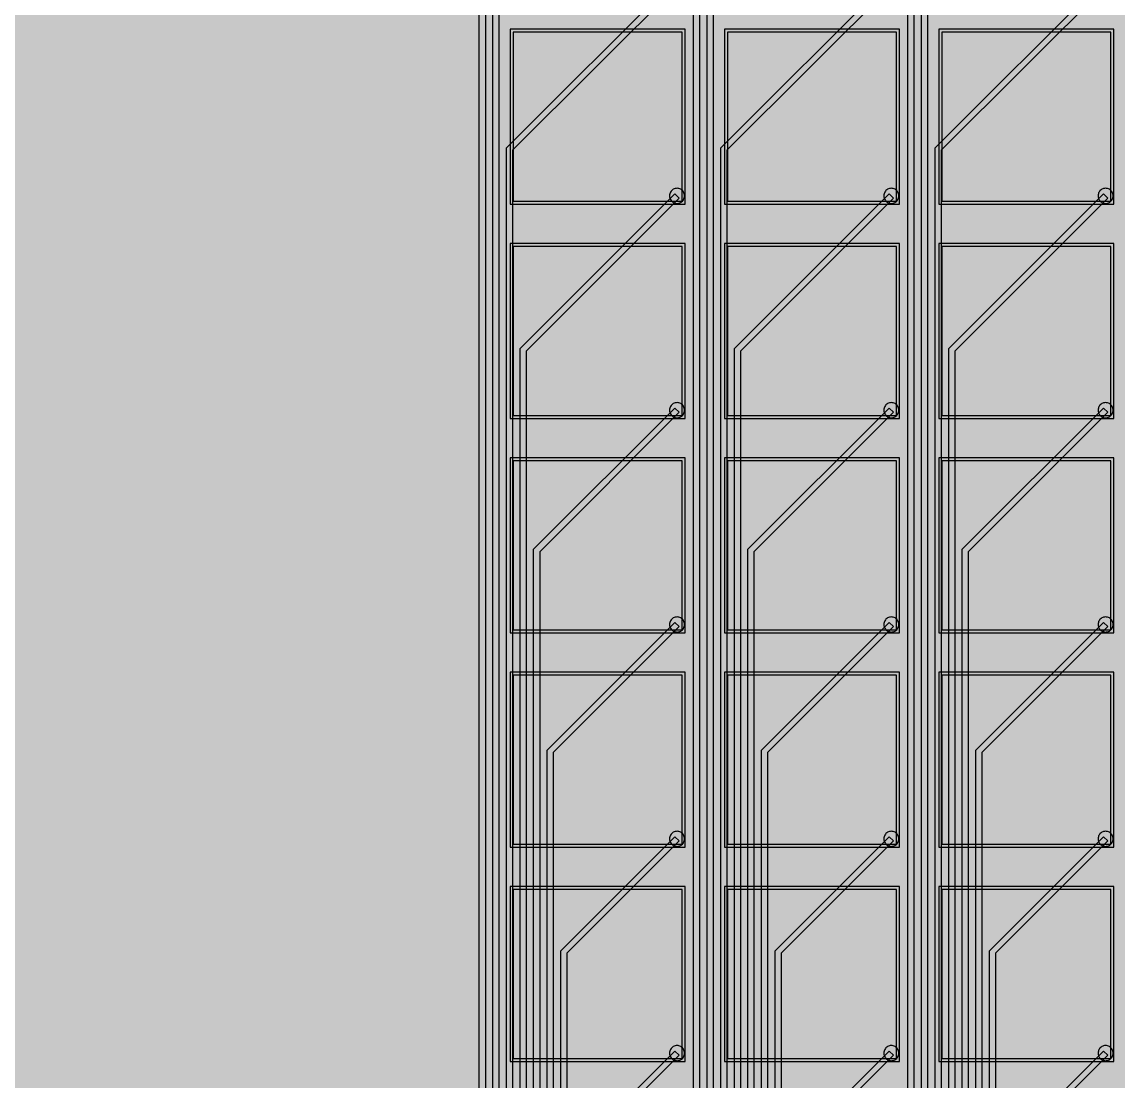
# Model space of a CAD drawing. Header units: metres. Extents: x -7231 to 10969, y -37556 to 1873.
# Drawn here: x -161.8 to 201.4, y 1062.5 to 1413.4 of the extents above; entities that cross this region are included whole.
import ezdxf

# ---------------------------------------------------------------- set-up
doc = ezdxf.new("R2010")
doc.units = ezdxf.units.M
for name, color, linetype in [('Etching', 1, 'CONTINUOUS'), ('EtchingPad', 2, 'CONTINUOUS'), ('Metal1', 4, 'CONTINUOUS'), ('Metal2', 3, 'CONTINUOUS'), ('Polyimide', 7, 'CONTINUOUS')]:
    doc.layers.add(name, color=color, linetype=linetype)

msp = doc.modelspace()

# ---------------------------------------------------------------- hatches: boundary and pattern name
at = {"layer": 'Polyimide'}
msp.add_hatch(color=7, dxfattribs=at).paths.add_polyline_path([(4065.69, -468), (4066.67, -501.99), (4068.51, -535.99), (4071.41, -569.99), (4075.54, -603.99), (4081.04, -637.99), (4088.01, -671.99), (4096.52, -705.98), (4106.62, -739.98), (4118.33, -773.98), (4131.63, -807.98), (4146.49, -841.98), (4162.87, -875.98), (4180.68, -909.97), (4199.83, -943.97), (4220.22, -977.97), (4241.73, -1011.97), (4264.21, -1045.97), (4287.52, -1079.96), (4311.51, -1113.96), (4336.01, -1147.96), (4360.86, -1181.96), (4385.88, -1215.96), (4410.89, -1249.96), (4435.74, -1283.95), (4460.24, -1317.95), (4484.23, -1351.95), (4507.54, -1385.95), (4530.02, -1419.95), (4551.53, -1453.94), (4571.92, -1487.94), (4591.07, -1521.94), (4608.88, -1555.94), (4625.26, -1589.94), (4640.12, -1623.94), (4653.42, -1657.93), (4665.13, -1691.93), (4675.23, -1725.93), (4683.74, -1759.93), (4690.71, -1793.93), (4696.21, -1827.93), (4700.34, -1861.92), (4703.24, -1895.92), (4705.08, -1929.92), (4706.06, -1963.92), (4706.44, -1997.92), (4706.5, -2031.91), (4706.5, -4793.02), (4709.95, -4838.39), (4720.22, -4882.71), (4737.08, -4924.98), (4760.13, -4964.2), (4788.85, -4999.49), (4822.58, -5030.03), (4860.53, -5055.12), (4901.85, -5074.18), (4901.85, -5074.18), (4970.68, -5105.23), (5034.7, -5145.26), (5092.76, -5193.54), (5143.8, -5249.19), (5186.89, -5311.2), (5221.24, -5378.44), (5246.23, -5449.69), (5261.41, -5523.66), (5266.5, -5599), (5261.41, -5674.34), (5246.23, -5748.31), (5221.24, -5819.56), (5186.89, -5886.8), (5143.8, -5948.81), (5092.76, -6004.46), (5034.7, -6052.74), (4970.68, -6092.77), (4901.85, -6123.82), (4860.53, -6142.88), (4822.58, -6167.97), (4788.85, -6198.51), (4760.13, -6233.8), (4737.08, -6273.02), (4720.22, -6315.29), (4709.95, -6359.61), (4706.5, -6404.98), (4706.5, -9221.52), (4709.95, -9266.88), (4720.22, -9311.21), (4737.08, -9353.47), (4760.13, -9392.7), (4788.85, -9427.98), (4822.58, -9458.52), (4860.53, -9483.61), (4901.85, -9502.67), (4970.68, -9533.72), (5034.7, -9573.75), (5092.76, -9622.03), (5143.8, -9677.68), (5186.89, -9739.69), (5221.24, -9806.94), (5246.23, -9878.19), (5261.41, -9952.16), (5266.5, -10027.49), (5261.41, -10102.83), (5246.23, -10176.8), (5221.24, -10248.05), (5186.89, -10315.3), (5143.8, -10377.31), (5092.76, -10432.96), (5034.7, -10481.24), (4970.68, -10521.27), (4901.85, -10552.32), (4860.53, -10571.38), (4822.58, -10596.46), (4788.85, -10627), (4760.13, -10662.29), (4737.08, -10701.52), (4720.22, -10743.78), (4709.95, -10788.1), (4706.5, -10833.47), (4706.5, -13650.01), (4709.95, -13695.38), (4720.22, -13739.7), (4737.08, -13781.96), (4760.13, -13821.19), (4788.85, -13856.48), (4822.58, -13887.02), (4860.53, -13912.11), (4901.85, -13931.17), (4970.68, -13962.22), (5034.7, -14002.25), (5092.76, -14050.53), (5143.8, -14106.18), (5186.89, -14168.19), (5221.24, -14235.43), (5246.23, -14306.68), (5261.41, -14380.65), (5266.5, -14455.99), (5261.41, -14531.33), (5246.23, -14605.29), (5221.24, -14676.55), (5186.89, -14743.79), (5143.8, -14805.8), (5092.76, -14861.45), (5034.7, -14909.73), (4970.68, -14949.76), (4901.85, -14980.81), (4860.53, -14999.87), (4822.58, -15024.96), (4788.85, -15055.5), (4760.13, -15090.79), (4737.08, -15130.01), (4720.22, -15172.27), (4709.95, -15216.6), (4706.5, -15261.97), (4706.5, -15455.99), (4720.95, -15750.04), (4764.14, -16041.26), (4835.68, -16326.84), (4934.86, -16604.04), (5060.74, -16870.18), (5212.09, -17122.7), (5387.47, -17359.17), (5585.18, -17577.31), (5803.32, -17775.02), (6039.79, -17950.4), (6292.31, -18101.75), (6558.45, -18227.63), (6835.65, -18326.81), (7121.23, -18398.34), (7412.45, -18441.54), (7706.5, -18455.99), (9969.01, -18455.99), (10047.42, -18459.84), (10125.08, -18471.36), (10201.23, -18490.44), (10275.15, -18516.89), (10346.12, -18550.45), (10413.46, -18590.81), (10476.52, -18637.58), (10534.69, -18690.3), (10587.41, -18748.47), (10634.18, -18811.53), (10674.54, -18878.87), (10708.11, -18949.84), (10734.56, -19023.76), (10753.63, -19099.92), (10765.15, -19177.58), (10769.01, -19255.99), (10769.01, -20895.8), (10730.24, -20951.41), (10694.6, -21009.08), (10662.21, -21068.63), (10633.17, -21129.89), (10607.55, -21192.66), (10585.45, -21256.74), (10566.93, -21321.96), (10552.05, -21388.09), (10540.84, -21454.95), (10533.35, -21522.33), (10529.6, -21590.02), (10529.6, -21657.81), (10533.35, -21725.5), (10540.84, -21792.87), (10552.05, -21859.73), (10566.93, -21925.87), (10585.45, -21991.08), (10607.55, -22055.17), (10633.17, -22117.94), (10662.21, -22179.19), (10694.6, -22238.74), (10730.24, -22296.41), (10769.01, -22352.03), (10769.01, -32454.24), (10728.74, -32510.49), (10691.72, -32568.92), (10658.05, -32629.35), (10627.85, -32691.58), (10601.2, -32755.42), (10578.21, -32820.67), (10558.93, -32887.1), (10543.44, -32954.52), (10531.77, -33022.71), (10523.97, -33091.44), (10520.07, -33160.51), (10520.07, -33229.69), (10523.97, -33298.75), (10531.77, -33367.49), (10543.44, -33435.67), (10558.93, -33503.09), (10578.21, -33569.53), (10601.2, -33634.77), (10627.85, -33698.61), (10658.05, -33760.85), (10691.72, -33821.28), (10728.74, -33879.71), (10769.01, -33935.96), (10769.01, -36556), (10765.15, -36634.41), (10753.63, -36712.07), (10734.56, -36788.23), (10708.11, -36862.15), (10674.54, -36933.12), (10634.18, -37000.46), (10587.41, -37063.51), (10534.69, -37121.69), (10476.52, -37174.41), (10413.46, -37221.18), (10346.12, -37261.54), (10275.15, -37295.1), (10201.23, -37321.55), (10125.08, -37340.63), (10047.42, -37352.15), (9969.01, -37356), (-6231.01, -37356), (-6309.42, -37352.15), (-6387.08, -37340.63), (-6463.23, -37321.55), (-6537.15, -37295.1), (-6608.12, -37261.54), (-6675.46, -37221.18), (-6738.52, -37174.41), (-6796.69, -37121.69), (-6849.41, -37063.51), (-6896.18, -37000.46), (-6936.54, -36933.12), (-6970.11, -36862.15), (-6996.56, -36788.23), (-7015.63, -36712.07), (-7027.15, -36634.41), (-7031.01, -36556), (-7031.01, -33936), (-6990.74, -33879.75), (-6953.7, -33821.31), (-6920.03, -33760.88), (-6889.82, -33698.64), (-6863.18, -33634.8), (-6840.18, -33569.55), (-6820.9, -33503.11), (-6805.4, -33435.69), (-6793.74, -33367.49), (-6785.94, -33298.75), (-6782.03, -33229.68), (-6782.03, -33160.5), (-6785.94, -33091.43), (-6793.74, -33022.69), (-6805.4, -32954.5), (-6820.9, -32887.07), (-6840.18, -32820.63), (-6863.18, -32755.39), (-6889.82, -32691.54), (-6920.03, -32629.3), (-6953.7, -32568.87), (-6990.74, -32510.43), (-7031.01, -32454.18), (-7031.01, -22364.83), (-6990.74, -22308.58), (-6953.7, -22250.14), (-6920.03, -22189.71), (-6889.82, -22127.47), (-6863.18, -22063.62), (-6840.18, -21998.38), (-6820.9, -21931.94), (-6805.4, -21864.51), (-6793.74, -21796.32), (-6785.94, -21727.58), (-6782.03, -21658.51), (-6782.03, -21589.33), (-6785.94, -21520.26), (-6793.74, -21451.52), (-6805.4, -21383.32), (-6820.9, -21315.9), (-6840.18, -21249.46), (-6863.18, -21184.21), (-6889.82, -21120.37), (-6920.03, -21058.13), (-6953.7, -20997.7), (-6990.74, -20939.26), (-7031.01, -20883.01), (-7031.01, -19255.99), (-7027.15, -19177.58), (-7015.63, -19099.92), (-6996.56, -19023.76), (-6970.11, -18949.84), (-6936.54, -18878.87), (-6896.18, -18811.53), (-6849.41, -18748.47), (-6796.69, -18690.3), (-6738.52, -18637.58), (-6675.46, -18590.81), (-6608.12, -18550.45), (-6537.15, -18516.89), (-6463.23, -18490.44), (-6387.08, -18471.36), (-6309.42, -18459.84), (-6231.01, -18455.99), (-3968.5, -18455.99), (-3674.45, -18441.54), (-3383.23, -18398.34), (-3097.65, -18326.81), (-2820.45, -18227.63), (-2554.31, -18101.75), (-2301.79, -17950.4), (-2065.32, -17775.02), (-1847.18, -17577.31), (-1649.47, -17359.17), (-1474.09, -17122.7), (-1322.74, -16870.18), (-1196.86, -16604.04), (-1097.68, -16326.84), (-1026.14, -16041.26), (-982.95, -15750.04), (-968.5, -15455.99), (-968.5, -15261.97), (-971.95, -15216.6), (-982.22, -15172.27), (-999.08, -15130.01), (-1022.13, -15090.79), (-1050.85, -15055.5), (-1084.58, -15024.96), (-1122.53, -14999.87), (-1163.85, -14980.81), (-1232.68, -14949.76), (-1296.7, -14909.73), (-1354.76, -14861.45), (-1405.8, -14805.8), (-1448.89, -14743.79), (-1483.24, -14676.55), (-1508.23, -14605.29), (-1523.41, -14531.33), (-1528.5, -14455.99), (-1523.41, -14380.65), (-1508.23, -14306.68), (-1483.24, -14235.43), (-1448.89, -14168.19), (-1405.8, -14106.18), (-1354.76, -14050.53), (-1296.7, -14002.25), (-1232.68, -13962.22), (-1163.85, -13931.17), (-1122.53, -13912.11), (-1084.58, -13887.02), (-1050.85, -13856.48), (-1022.13, -13821.19), (-999.08, -13781.96), (-982.22, -13739.7), (-971.95, -13695.38), (-968.5, -13650.01), (-968.5, -12309.64), (-971.95, -12264.27), (-982.22, -12219.94), (-999.08, -12177.68), (-1022.13, -12138.46), (-1050.85, -12103.17), (-1084.58, -12072.63), (-1122.53, -12047.54), (-1163.85, -12028.48), (-1232.68, -11997.43), (-1296.7, -11957.4), (-1354.76, -11909.12), (-1405.8, -11853.47), (-1448.89, -11791.46), (-1483.24, -11724.22), (-1508.23, -11652.96), (-1523.41, -11579), (-1528.5, -11503.66), (-1523.41, -11428.32), (-1508.23, -11354.35), (-1483.24, -11283.1), (-1448.89, -11215.86), (-1405.8, -11153.85), (-1354.76, -11098.2), (-1296.7, -11049.92), (-1232.68, -11009.89), (-1163.85, -10978.84), (-1122.53, -10959.78), (-1084.58, -10934.69), (-1050.85, -10904.15), (-1022.13, -10868.86), (-999.08, -10829.63), (-982.22, -10787.37), (-971.95, -10743.05), (-968.5, -10697.68), (-968.5, -9357.31), (-971.95, -9311.94), (-982.22, -9267.62), (-999.08, -9225.35), (-1022.13, -9186.13), (-1050.85, -9150.84), (-1084.58, -9120.3), (-1122.53, -9095.21), (-1163.85, -9076.15), (-1163.85, -9076.15), (-1232.68, -9045.1), (-1296.7, -9005.07), (-1354.76, -8956.79), (-1405.8, -8901.14), (-1448.89, -8839.13), (-1483.24, -8771.89), (-1508.23, -8700.64), (-1523.41, -8626.67), (-1528.5, -8551.33), (-1523.41, -8475.99), (-1508.23, -8402.02), (-1483.24, -8330.77), (-1448.89, -8263.53), (-1405.8, -8201.52), (-1354.76, -8145.87), (-1296.7, -8097.59), (-1232.68, -8057.56), (-1163.85, -8026.51), (-1163.85, -8026.51), (-1122.53, -8007.45), (-1084.58, -7982.36), (-1050.85, -7951.82), (-1022.13, -7916.53), (-999.08, -7877.31), (-982.22, -7835.04), (-971.95, -7790.72), (-968.5, -7745.35), (-968.5, -6404.98), (-971.95, -6359.61), (-982.22, -6315.29), (-999.08, -6273.02), (-1022.13, -6233.8), (-1050.85, -6198.51), (-1084.58, -6167.97), (-1122.53, -6142.88), (-1163.85, -6123.82), (-1163.85, -6123.82), (-1232.68, -6092.77), (-1296.7, -6052.74), (-1354.76, -6004.46), (-1405.8, -5948.81), (-1448.89, -5886.8), (-1483.24, -5819.56), (-1508.23, -5748.31), (-1523.41, -5674.34), (-1528.5, -5599), (-1523.41, -5523.66), (-1508.23, -5449.69), (-1483.24, -5378.44), (-1448.89, -5311.2), (-1405.8, -5249.19), (-1354.76, -5193.54), (-1296.7, -5145.26), (-1232.68, -5105.23), (-1163.85, -5074.18), (-1163.85, -5074.18), (-1122.53, -5055.12), (-1084.58, -5030.03), (-1050.85, -4999.49), (-1022.13, -4964.2), (-999.08, -4924.98), (-982.22, -4882.71), (-971.95, -4838.39), (-968.5, -4793.02), (-968.5, -2031.91), (-968.44, -1997.92), (-968.06, -1963.92), (-967.05, -1929.92), (-965.18, -1895.92), (-962.22, -1861.92), (-958.01, -1827.93), (-952.41, -1793.93), (-945.31, -1759.93), (-936.64, -1725.93), (-926.35, -1691.93), (-914.43, -1657.93), (-900.88, -1623.94), (-885.74, -1589.94), (-869.05, -1555.94), (-850.91, -1521.94), (-831.4, -1487.94), (-810.63, -1453.94), (-788.72, -1419.95), (-765.82, -1385.95), (-742.07, -1351.95), (-717.63, -1317.95), (-692.67, -1283.95), (-667.36, -1249.96), (-641.88, -1215.96), (-616.39, -1181.96), (-591.08, -1147.96), (-566.12, -1113.96), (-541.68, -1079.96), (-517.93, -1045.97), (-495.03, -1011.97), (-473.12, -977.97), (-452.35, -943.97), (-432.84, -909.97), (-414.7, -875.98), (-398.01, -841.98), (-382.87, -807.98), (-369.32, -773.98), (-357.4, -739.98), (-347.11, -705.98), (-338.44, -671.99), (-331.34, -637.99), (-325.74, -603.99), (-321.53, -569.99), (-318.57, -535.99), (-316.7, -501.99), (-315.69, -468), (-315.31, -434), (-315.25, -400), (-315.25, 401), (-315.25, 451), (-315.25, 1644), (-270.25, 1644), (-270.03, 1637.13), (-269.35, 1630.29), (-268.23, 1623.52), (-266.67, 1616.82), (-264.68, 1610.25), (-262.26, 1603.82), (-259.42, 1597.56), (-256.18, 1591.5), (-252.55, 1585.67), (-248.55, 1580.08), (-244.19, 1574.77), (-239.5, 1569.75), (-234.48, 1565.06), (-229.17, 1560.7), (-223.58, 1556.7), (-217.75, 1553.07), (-211.69, 1549.83), (-205.43, 1546.99), (-199, 1544.57), (-192.43, 1542.58), (-185.73, 1541.02), (-178.96, 1539.9), (-172.12, 1539.22), (-165.25, 1539), (-158.38, 1539.22), (-151.54, 1539.9), (-144.77, 1541.02), (-138.07, 1542.58), (-131.5, 1544.57), (-125.07, 1546.99), (-118.81, 1549.83), (-112.75, 1553.07), (-106.92, 1556.7), (-101.33, 1560.7), (-96.02, 1565.06), (-91, 1569.75), (-86.31, 1574.77), (-81.95, 1580.08), (-77.95, 1585.67), (-74.32, 1591.5), (-71.08, 1597.56), (-68.24, 1603.82), (-65.82, 1610.25), (-63.83, 1616.82), (-62.27, 1623.52), (-61.15, 1630.29), (-60.47, 1637.13), (-60.25, 1644), (1853, 1644), (1853, 1573), (3815.25, 1573), (3815.46, 1579.54), (3816.11, 1586.05), (3817.17, 1592.51), (3818.66, 1598.88), (3820.56, 1605.14), (3822.86, 1611.27), (3825.56, 1617.23), (3828.65, 1623), (3832.1, 1628.56), (3835.91, 1633.88), (3840.07, 1638.93), (3844.54, 1643.71), (3849.32, 1648.18), (3854.37, 1652.34), (3859.69, 1656.15), (3865.25, 1659.6), (3871.02, 1662.69), (3876.98, 1665.39), (3883.11, 1667.69), (3889.37, 1669.59), (3895.74, 1671.08), (3902.2, 1672.14), (3908.71, 1672.79), (3915.25, 1673), (3921.79, 1672.79), (3928.3, 1672.14), (3934.76, 1671.08), (3941.13, 1669.59), (3947.39, 1667.69), (3953.52, 1665.39), (3959.48, 1662.69), (3965.25, 1659.6), (3970.81, 1656.15), (3976.13, 1652.34), (3981.18, 1648.18), (3985.96, 1643.71), (3990.43, 1638.93), (3994.59, 1633.88), (3998.4, 1628.56), (4001.85, 1623), (4004.94, 1617.23), (4007.64, 1611.27), (4009.94, 1605.14), (4011.84, 1598.88), (4013.33, 1592.51), (4014.39, 1586.05), (4015.04, 1579.54), (4015.25, 1573), (4065.25, 1573), (4065.25, 451), (4065.25, 401), (4065.25, -400), (4065.31, -434), (4065.69, -468)])

# ---------------------------------------------------------------- linework, layer by layer
at = {"layer": 'Etching'}
for points in [[(52.75, 1355.75), (52.77, 1355.42), (52.84, 1355.1), (52.94, 1354.79), (53.08, 1354.5), (53.27, 1354.23), (53.48, 1353.98), (53.73, 1353.77), (54, 1353.58), (54.29, 1353.44), (54.6, 1353.34), (54.92, 1353.27), (55.25, 1353.25), (55.58, 1353.27), (55.9, 1353.34), (56.21, 1353.44), (56.5, 1353.58), (56.77, 1353.77), (57.02, 1353.98), (57.23, 1354.23), (57.42, 1354.5), (57.56, 1354.79), (57.66, 1355.1), (57.73, 1355.42), (57.75, 1355.75), (57.73, 1356.08), (57.66, 1356.4), (57.56, 1356.71), (57.42, 1357), (57.23, 1357.27), (57.02, 1357.52), (56.77, 1357.73), (56.5, 1357.92), (56.21, 1358.06), (55.9, 1358.16), (55.58, 1358.23), (55.25, 1358.25), (54.92, 1358.23), (54.6, 1358.16), (54.29, 1358.06), (54, 1357.92), (53.73, 1357.73), (53.48, 1357.52), (53.27, 1357.27), (53.08, 1357), (52.94, 1356.71), (52.84, 1356.4), (52.77, 1356.08), (52.75, 1355.75)], [(123.75, 1355.75), (123.77, 1355.42), (123.84, 1355.1), (123.94, 1354.79), (124.08, 1354.5), (124.27, 1354.23), (124.48, 1353.98), (124.73, 1353.77), (125, 1353.58), (125.29, 1353.44), (125.6, 1353.34), (125.92, 1353.27), (126.25, 1353.25), (126.58, 1353.27), (126.9, 1353.34), (127.21, 1353.44), (127.5, 1353.58), (127.77, 1353.77), (128.02, 1353.98), (128.23, 1354.23), (128.42, 1354.5), (128.56, 1354.79), (128.66, 1355.1), (128.73, 1355.42), (128.75, 1355.75), (128.73, 1356.08), (128.66, 1356.4), (128.56, 1356.71), (128.42, 1357), (128.23, 1357.27), (128.02, 1357.52), (127.77, 1357.73), (127.5, 1357.92), (127.21, 1358.06), (126.9, 1358.16), (126.58, 1358.23), (126.25, 1358.25), (125.92, 1358.23), (125.6, 1358.16), (125.29, 1358.06), (125, 1357.92), (124.73, 1357.73), (124.48, 1357.52), (124.27, 1357.27), (124.08, 1357), (123.94, 1356.71), (123.84, 1356.4), (123.77, 1356.08), (123.75, 1355.75)], [(194.75, 1355.75), (194.77, 1355.42), (194.84, 1355.1), (194.94, 1354.79), (195.08, 1354.5), (195.27, 1354.23), (195.48, 1353.98), (195.73, 1353.77), (196, 1353.58), (196.29, 1353.44), (196.6, 1353.34), (196.92, 1353.27), (197.25, 1353.25), (197.58, 1353.27), (197.9, 1353.34), (198.21, 1353.44), (198.5, 1353.58), (198.77, 1353.77), (199.02, 1353.98), (199.23, 1354.23), (199.42, 1354.5), (199.56, 1354.79), (199.66, 1355.1), (199.73, 1355.42), (199.75, 1355.75), (199.73, 1356.08), (199.66, 1356.4), (199.56, 1356.71), (199.42, 1357), (199.23, 1357.27), (199.02, 1357.52), (198.77, 1357.73), (198.5, 1357.92), (198.21, 1358.06), (197.9, 1358.16), (197.58, 1358.23), (197.25, 1358.25), (196.92, 1358.23), (196.6, 1358.16), (196.29, 1358.06), (196, 1357.92), (195.73, 1357.73), (195.48, 1357.52), (195.27, 1357.27), (195.08, 1357), (194.94, 1356.71), (194.84, 1356.4), (194.77, 1356.08), (194.75, 1355.75)], [(52.75, 1284.75), (52.77, 1284.42), (52.84, 1284.1), (52.94, 1283.79), (53.08, 1283.5), (53.27, 1283.23), (53.48, 1282.98), (53.73, 1282.77), (54, 1282.58), (54.29, 1282.44), (54.6, 1282.34), (54.92, 1282.27), (55.25, 1282.25), (55.58, 1282.27), (55.9, 1282.34), (56.21, 1282.44), (56.5, 1282.58), (56.77, 1282.77), (57.02, 1282.98), (57.23, 1283.23), (57.42, 1283.5), (57.56, 1283.79), (57.66, 1284.1), (57.73, 1284.42), (57.75, 1284.75), (57.73, 1285.08), (57.66, 1285.4), (57.56, 1285.71), (57.42, 1286), (57.23, 1286.27), (57.02, 1286.52), (56.77, 1286.73), (56.5, 1286.92), (56.21, 1287.06), (55.9, 1287.16), (55.58, 1287.23), (55.25, 1287.25), (54.92, 1287.23), (54.6, 1287.16), (54.29, 1287.06), (54, 1286.92), (53.73, 1286.73), (53.48, 1286.52), (53.27, 1286.27), (53.08, 1286), (52.94, 1285.71), (52.84, 1285.4), (52.77, 1285.08), (52.75, 1284.75)], [(123.75, 1284.75), (123.77, 1284.42), (123.84, 1284.1), (123.94, 1283.79), (124.08, 1283.5), (124.27, 1283.23), (124.48, 1282.98), (124.73, 1282.77), (125, 1282.58), (125.29, 1282.44), (125.6, 1282.34), (125.92, 1282.27), (126.25, 1282.25), (126.58, 1282.27), (126.9, 1282.34), (127.21, 1282.44), (127.5, 1282.58), (127.77, 1282.77), (128.02, 1282.98), (128.23, 1283.23), (128.42, 1283.5), (128.56, 1283.79), (128.66, 1284.1), (128.73, 1284.42), (128.75, 1284.75), (128.73, 1285.08), (128.66, 1285.4), (128.56, 1285.71), (128.42, 1286), (128.23, 1286.27), (128.02, 1286.52), (127.77, 1286.73), (127.5, 1286.92), (127.21, 1287.06), (126.9, 1287.16), (126.58, 1287.23), (126.25, 1287.25), (125.92, 1287.23), (125.6, 1287.16), (125.29, 1287.06), (125, 1286.92), (124.73, 1286.73), (124.48, 1286.52), (124.27, 1286.27), (124.08, 1286), (123.94, 1285.71), (123.84, 1285.4), (123.77, 1285.08), (123.75, 1284.75)], [(194.75, 1284.75), (194.77, 1284.42), (194.84, 1284.1), (194.94, 1283.79), (195.08, 1283.5), (195.27, 1283.23), (195.48, 1282.98), (195.73, 1282.77), (196, 1282.58), (196.29, 1282.44), (196.6, 1282.34), (196.92, 1282.27), (197.25, 1282.25), (197.58, 1282.27), (197.9, 1282.34), (198.21, 1282.44), (198.5, 1282.58), (198.77, 1282.77), (199.02, 1282.98), (199.23, 1283.23), (199.42, 1283.5), (199.56, 1283.79), (199.66, 1284.1), (199.73, 1284.42), (199.75, 1284.75), (199.73, 1285.08), (199.66, 1285.4), (199.56, 1285.71), (199.42, 1286), (199.23, 1286.27), (199.02, 1286.52), (198.77, 1286.73), (198.5, 1286.92), (198.21, 1287.06), (197.9, 1287.16), (197.58, 1287.23), (197.25, 1287.25), (196.92, 1287.23), (196.6, 1287.16), (196.29, 1287.06), (196, 1286.92), (195.73, 1286.73), (195.48, 1286.52), (195.27, 1286.27), (195.08, 1286), (194.94, 1285.71), (194.84, 1285.4), (194.77, 1285.08), (194.75, 1284.75)], [(52.75, 1213.75), (52.77, 1213.42), (52.84, 1213.1), (52.94, 1212.79), (53.08, 1212.5), (53.27, 1212.23), (53.48, 1211.98), (53.73, 1211.77), (54, 1211.58), (54.29, 1211.44), (54.6, 1211.34), (54.92, 1211.27), (55.25, 1211.25), (55.58, 1211.27), (55.9, 1211.34), (56.21, 1211.44), (56.5, 1211.58), (56.77, 1211.77), (57.02, 1211.98), (57.23, 1212.23), (57.42, 1212.5), (57.56, 1212.79), (57.66, 1213.1), (57.73, 1213.42), (57.75, 1213.75), (57.73, 1214.08), (57.66, 1214.4), (57.56, 1214.71), (57.42, 1215), (57.23, 1215.27), (57.02, 1215.52), (56.77, 1215.73), (56.5, 1215.92), (56.21, 1216.06), (55.9, 1216.16), (55.58, 1216.23), (55.25, 1216.25), (54.92, 1216.23), (54.6, 1216.16), (54.29, 1216.06), (54, 1215.92), (53.73, 1215.73), (53.48, 1215.52), (53.27, 1215.27), (53.08, 1215), (52.94, 1214.71), (52.84, 1214.4), (52.77, 1214.08), (52.75, 1213.75)], [(123.75, 1213.75), (123.77, 1213.42), (123.84, 1213.1), (123.94, 1212.79), (124.08, 1212.5), (124.27, 1212.23), (124.48, 1211.98), (124.73, 1211.77), (125, 1211.58), (125.29, 1211.44), (125.6, 1211.34), (125.92, 1211.27), (126.25, 1211.25), (126.58, 1211.27), (126.9, 1211.34), (127.21, 1211.44), (127.5, 1211.58), (127.77, 1211.77), (128.02, 1211.98), (128.23, 1212.23), (128.42, 1212.5), (128.56, 1212.79), (128.66, 1213.1), (128.73, 1213.42), (128.75, 1213.75), (128.73, 1214.08), (128.66, 1214.4), (128.56, 1214.71), (128.42, 1215), (128.23, 1215.27), (128.02, 1215.52), (127.77, 1215.73), (127.5, 1215.92), (127.21, 1216.06), (126.9, 1216.16), (126.58, 1216.23), (126.25, 1216.25), (125.92, 1216.23), (125.6, 1216.16), (125.29, 1216.06), (125, 1215.92), (124.73, 1215.73), (124.48, 1215.52), (124.27, 1215.27), (124.08, 1215), (123.94, 1214.71), (123.84, 1214.4), (123.77, 1214.08), (123.75, 1213.75)], [(194.75, 1213.75), (194.77, 1213.42), (194.84, 1213.1), (194.94, 1212.79), (195.08, 1212.5), (195.27, 1212.23), (195.48, 1211.98), (195.73, 1211.77), (196, 1211.58), (196.29, 1211.44), (196.6, 1211.34), (196.92, 1211.27), (197.25, 1211.25), (197.58, 1211.27), (197.9, 1211.34), (198.21, 1211.44), (198.5, 1211.58), (198.77, 1211.77), (199.02, 1211.98), (199.23, 1212.23), (199.42, 1212.5), (199.56, 1212.79), (199.66, 1213.1), (199.73, 1213.42), (199.75, 1213.75), (199.73, 1214.08), (199.66, 1214.4), (199.56, 1214.71), (199.42, 1215), (199.23, 1215.27), (199.02, 1215.52), (198.77, 1215.73), (198.5, 1215.92), (198.21, 1216.06), (197.9, 1216.16), (197.58, 1216.23), (197.25, 1216.25), (196.92, 1216.23), (196.6, 1216.16), (196.29, 1216.06), (196, 1215.92), (195.73, 1215.73), (195.48, 1215.52), (195.27, 1215.27), (195.08, 1215), (194.94, 1214.71), (194.84, 1214.4), (194.77, 1214.08), (194.75, 1213.75)], [(52.75, 1142.75), (52.77, 1142.42), (52.84, 1142.1), (52.94, 1141.79), (53.08, 1141.5), (53.27, 1141.23), (53.48, 1140.98), (53.73, 1140.77), (54, 1140.58), (54.29, 1140.44), (54.6, 1140.34), (54.92, 1140.27), (55.25, 1140.25), (55.58, 1140.27), (55.9, 1140.34), (56.21, 1140.44), (56.5, 1140.58), (56.77, 1140.77), (57.02, 1140.98), (57.23, 1141.23), (57.42, 1141.5), (57.56, 1141.79), (57.66, 1142.1), (57.73, 1142.42), (57.75, 1142.75), (57.73, 1143.08), (57.66, 1143.4), (57.56, 1143.71), (57.42, 1144), (57.23, 1144.27), (57.02, 1144.52), (56.77, 1144.73), (56.5, 1144.92), (56.21, 1145.06), (55.9, 1145.16), (55.58, 1145.23), (55.25, 1145.25), (54.92, 1145.23), (54.6, 1145.16), (54.29, 1145.06), (54, 1144.92), (53.73, 1144.73), (53.48, 1144.52), (53.27, 1144.27), (53.08, 1144), (52.94, 1143.71), (52.84, 1143.4), (52.77, 1143.08), (52.75, 1142.75)], [(123.75, 1142.75), (123.77, 1142.42), (123.84, 1142.1), (123.94, 1141.79), (124.08, 1141.5), (124.27, 1141.23), (124.48, 1140.98), (124.73, 1140.77), (125, 1140.58), (125.29, 1140.44), (125.6, 1140.34), (125.92, 1140.27), (126.25, 1140.25), (126.58, 1140.27), (126.9, 1140.34), (127.21, 1140.44), (127.5, 1140.58), (127.77, 1140.77), (128.02, 1140.98), (128.23, 1141.23), (128.42, 1141.5), (128.56, 1141.79), (128.66, 1142.1), (128.73, 1142.42), (128.75, 1142.75), (128.73, 1143.08), (128.66, 1143.4), (128.56, 1143.71), (128.42, 1144), (128.23, 1144.27), (128.02, 1144.52), (127.77, 1144.73), (127.5, 1144.92), (127.21, 1145.06), (126.9, 1145.16), (126.58, 1145.23), (126.25, 1145.25), (125.92, 1145.23), (125.6, 1145.16), (125.29, 1145.06), (125, 1144.92), (124.73, 1144.73), (124.48, 1144.52), (124.27, 1144.27), (124.08, 1144), (123.94, 1143.71), (123.84, 1143.4), (123.77, 1143.08), (123.75, 1142.75)], [(194.75, 1142.75), (194.77, 1142.42), (194.84, 1142.1), (194.94, 1141.79), (195.08, 1141.5), (195.27, 1141.23), (195.48, 1140.98), (195.73, 1140.77), (196, 1140.58), (196.29, 1140.44), (196.6, 1140.34), (196.92, 1140.27), (197.25, 1140.25), (197.58, 1140.27), (197.9, 1140.34), (198.21, 1140.44), (198.5, 1140.58), (198.77, 1140.77), (199.02, 1140.98), (199.23, 1141.23), (199.42, 1141.5), (199.56, 1141.79), (199.66, 1142.1), (199.73, 1142.42), (199.75, 1142.75), (199.73, 1143.08), (199.66, 1143.4), (199.56, 1143.71), (199.42, 1144), (199.23, 1144.27), (199.02, 1144.52), (198.77, 1144.73), (198.5, 1144.92), (198.21, 1145.06), (197.9, 1145.16), (197.58, 1145.23), (197.25, 1145.25), (196.92, 1145.23), (196.6, 1145.16), (196.29, 1145.06), (196, 1144.92), (195.73, 1144.73), (195.48, 1144.52), (195.27, 1144.27), (195.08, 1144), (194.94, 1143.71), (194.84, 1143.4), (194.77, 1143.08), (194.75, 1142.75)], [(52.75, 1071.75), (52.77, 1071.42), (52.84, 1071.1), (52.94, 1070.79), (53.08, 1070.5), (53.27, 1070.23), (53.48, 1069.98), (53.73, 1069.77), (54, 1069.58), (54.29, 1069.44), (54.6, 1069.34), (54.92, 1069.27), (55.25, 1069.25), (55.58, 1069.27), (55.9, 1069.34), (56.21, 1069.44), (56.5, 1069.58), (56.77, 1069.77), (57.02, 1069.98), (57.23, 1070.23), (57.42, 1070.5), (57.56, 1070.79), (57.66, 1071.1), (57.73, 1071.42), (57.75, 1071.75), (57.73, 1072.08), (57.66, 1072.4), (57.56, 1072.71), (57.42, 1073), (57.23, 1073.27), (57.02, 1073.52), (56.77, 1073.73), (56.5, 1073.92), (56.21, 1074.06), (55.9, 1074.16), (55.58, 1074.23), (55.25, 1074.25), (54.92, 1074.23), (54.6, 1074.16), (54.29, 1074.06), (54, 1073.92), (53.73, 1073.73), (53.48, 1073.52), (53.27, 1073.27), (53.08, 1073), (52.94, 1072.71), (52.84, 1072.4), (52.77, 1072.08), (52.75, 1071.75)], [(123.75, 1071.75), (123.77, 1071.42), (123.84, 1071.1), (123.94, 1070.79), (124.08, 1070.5), (124.27, 1070.23), (124.48, 1069.98), (124.73, 1069.77), (125, 1069.58), (125.29, 1069.44), (125.6, 1069.34), (125.92, 1069.27), (126.25, 1069.25), (126.58, 1069.27), (126.9, 1069.34), (127.21, 1069.44), (127.5, 1069.58), (127.77, 1069.77), (128.02, 1069.98), (128.23, 1070.23), (128.42, 1070.5), (128.56, 1070.79), (128.66, 1071.1), (128.73, 1071.42), (128.75, 1071.75), (128.73, 1072.08), (128.66, 1072.4), (128.56, 1072.71), (128.42, 1073), (128.23, 1073.27), (128.02, 1073.52), (127.77, 1073.73), (127.5, 1073.92), (127.21, 1074.06), (126.9, 1074.16), (126.58, 1074.23), (126.25, 1074.25), (125.92, 1074.23), (125.6, 1074.16), (125.29, 1074.06), (125, 1073.92), (124.73, 1073.73), (124.48, 1073.52), (124.27, 1073.27), (124.08, 1073), (123.94, 1072.71), (123.84, 1072.4), (123.77, 1072.08), (123.75, 1071.75)], [(194.75, 1071.75), (194.77, 1071.42), (194.84, 1071.1), (194.94, 1070.79), (195.08, 1070.5), (195.27, 1070.23), (195.48, 1069.98), (195.73, 1069.77), (196, 1069.58), (196.29, 1069.44), (196.6, 1069.34), (196.92, 1069.27), (197.25, 1069.25), (197.58, 1069.27), (197.9, 1069.34), (198.21, 1069.44), (198.5, 1069.58), (198.77, 1069.77), (199.02, 1069.98), (199.23, 1070.23), (199.42, 1070.5), (199.56, 1070.79), (199.66, 1071.1), (199.73, 1071.42), (199.75, 1071.75), (199.73, 1072.08), (199.66, 1072.4), (199.56, 1072.71), (199.42, 1073), (199.23, 1073.27), (199.02, 1073.52), (198.77, 1073.73), (198.5, 1073.92), (198.21, 1074.06), (197.9, 1074.16), (197.58, 1074.23), (197.25, 1074.25), (196.92, 1074.23), (196.6, 1074.16), (196.29, 1074.06), (196, 1073.92), (195.73, 1073.73), (195.48, 1073.52), (195.27, 1073.27), (195.08, 1073), (194.94, 1072.71), (194.84, 1072.4), (194.77, 1072.08), (194.75, 1071.75)]]:
    msp.add_lwpolyline(points, close=True, dxfattribs=at)
at = {"layer": 'EtchingPad'}
for points in [[(57, 1410), (1, 1410), (1, 1354), (57, 1354), (57, 1410)], [(128, 1410), (72, 1410), (72, 1354), (128, 1354), (128, 1410)], [(199, 1410), (143, 1410), (143, 1354), (199, 1354), (199, 1410)], [(57, 1339), (1, 1339), (1, 1283), (57, 1283), (57, 1339)], [(128, 1339), (72, 1339), (72, 1283), (128, 1283), (128, 1339)], [(199, 1339), (143, 1339), (143, 1283), (199, 1283), (199, 1339)], [(57, 1268), (1, 1268), (1, 1212), (57, 1212), (57, 1268)], [(128, 1268), (72, 1268), (72, 1212), (128, 1212), (128, 1268)], [(199, 1268), (143, 1268), (143, 1212), (199, 1212), (199, 1268)], [(57, 1197), (1, 1197), (1, 1141), (57, 1141), (57, 1197)], [(128, 1197), (72, 1197), (72, 1141), (128, 1141), (128, 1197)], [(199, 1197), (143, 1197), (143, 1141), (199, 1141), (199, 1197)], [(57, 1126), (1, 1126), (1, 1070), (57, 1070), (57, 1126)], [(128, 1126), (72, 1126), (72, 1070), (128, 1070), (128, 1126)], [(199, 1126), (143, 1126), (143, 1070), (199, 1070), (199, 1126)]]:
    msp.add_lwpolyline(points, close=True, dxfattribs=at)
at = {"layer": 'Metal1'}
for points in [[(-10.25, 501), (-10.25, 1504.66), (54.54, 1569.46), (55.96, 1568.04), (-8.25, 1503.84), (-8.25, 501)], [(60.75, 501), (60.75, 1504.66), (125.54, 1569.46), (126.96, 1568.04), (62.75, 1503.84), (62.75, 501)], [(131.75, 501), (131.75, 1504.66), (196.54, 1569.46), (197.96, 1568.04), (133.75, 1503.84), (133.75, 501)], [(-5.75, 501), (-5.75, 1438.16), (54.54, 1498.46), (55.96, 1497.04), (-3.75, 1437.34), (-3.75, 501)], [(65.25, 501), (65.25, 1438.16), (125.54, 1498.46), (126.96, 1497.04), (67.25, 1437.34), (67.25, 501)], [(136.25, 501), (136.25, 1438.16), (196.54, 1498.46), (197.96, 1497.04), (138.25, 1437.34), (138.25, 501)], [(-1.25, 501), (-1.25, 1371.66), (54.54, 1427.46), (55.96, 1426.04), (0.75, 1370.84), (0.75, 501)], [(69.75, 501), (69.75, 1371.66), (125.54, 1427.46), (126.96, 1426.04), (71.75, 1370.84), (71.75, 501)], [(140.75, 501), (140.75, 1371.66), (196.54, 1427.46), (197.96, 1426.04), (142.75, 1370.84), (142.75, 501)], [(3.25, 501), (3.25, 1305.16), (54.54, 1356.46), (55.96, 1355.04), (5.25, 1304.34), (5.25, 501)], [(74.25, 501), (74.25, 1305.16), (125.54, 1356.46), (126.96, 1355.04), (76.25, 1304.34), (76.25, 501)], [(145.25, 501), (145.25, 1305.16), (196.54, 1356.46), (197.96, 1355.04), (147.25, 1304.34), (147.25, 501)], [(7.75, 501), (7.75, 1238.66), (54.54, 1285.46), (55.96, 1284.04), (9.75, 1237.84), (9.75, 501)], [(78.75, 501), (78.75, 1238.66), (125.54, 1285.46), (126.96, 1284.04), (80.75, 1237.84), (80.75, 501)], [(149.75, 501), (149.75, 1238.66), (196.54, 1285.46), (197.96, 1284.04), (151.75, 1237.84), (151.75, 501)], [(12.25, 501), (12.25, 1172.16), (54.54, 1214.46), (55.96, 1213.04), (14.25, 1171.34), (14.25, 501)], [(83.25, 501), (83.25, 1172.16), (125.54, 1214.46), (126.96, 1213.04), (85.25, 1171.34), (85.25, 501)], [(154.25, 501), (154.25, 1172.16), (196.54, 1214.46), (197.96, 1213.04), (156.25, 1171.34), (156.25, 501)], [(16.75, 501), (16.75, 1105.66), (54.54, 1143.46), (55.96, 1142.04), (18.75, 1104.84), (18.75, 501)], [(87.75, 501), (87.75, 1105.66), (125.54, 1143.46), (126.96, 1142.04), (89.75, 1104.84), (89.75, 501)], [(158.75, 501), (158.75, 1105.66), (196.54, 1143.46), (197.96, 1142.04), (160.75, 1104.84), (160.75, 501)], [(21.25, 501), (21.25, 1039.16), (54.54, 1072.46), (55.96, 1071.04), (23.25, 1038.34), (23.25, 501)], [(92.25, 501), (92.25, 1039.16), (125.54, 1072.46), (126.96, 1071.04), (94.25, 1038.34), (94.25, 501)], [(163.25, 501), (163.25, 1039.16), (196.54, 1072.46), (197.96, 1071.04), (165.25, 1038.34), (165.25, 501)]]:
    msp.add_lwpolyline(points, close=True, dxfattribs=at)
at = {"layer": 'Metal2'}
for points in [[(58, 1411), (0, 1411), (0, 1353), (58, 1353), (58, 1411)], [(129, 1411), (71, 1411), (71, 1353), (129, 1353), (129, 1411)], [(200, 1411), (142, 1411), (142, 1353), (200, 1353), (200, 1411)], [(58, 1340), (0, 1340), (0, 1282), (58, 1282), (58, 1340)], [(129, 1340), (71, 1340), (71, 1282), (129, 1282), (129, 1340)], [(200, 1340), (142, 1340), (142, 1282), (200, 1282), (200, 1340)], [(58, 1269), (0, 1269), (0, 1211), (58, 1211), (58, 1269)], [(129, 1269), (71, 1269), (71, 1211), (129, 1211), (129, 1269)], [(200, 1269), (142, 1269), (142, 1211), (200, 1211), (200, 1269)], [(58, 1198), (0, 1198), (0, 1140), (58, 1140), (58, 1198)], [(129, 1198), (71, 1198), (71, 1140), (129, 1140), (129, 1198)], [(200, 1198), (142, 1198), (142, 1140), (200, 1140), (200, 1198)], [(58, 1127), (0, 1127), (0, 1069), (58, 1069), (58, 1127)], [(129, 1127), (71, 1127), (71, 1069), (129, 1069), (129, 1127)], [(200, 1127), (142, 1127), (142, 1069), (200, 1069), (200, 1127)]]:
    msp.add_lwpolyline(points, close=True, dxfattribs=at)

doc.saveas('drawing.dxf')
